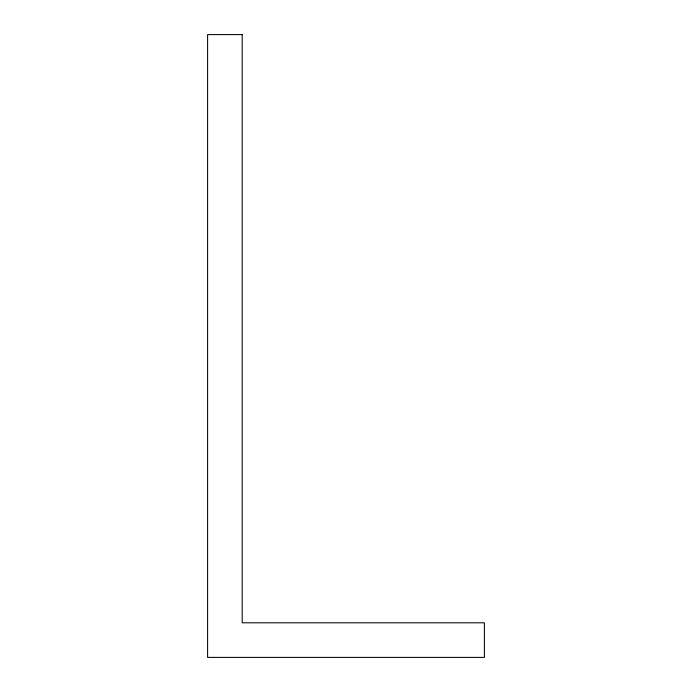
<?xml version="1.0" encoding="UTF-8"?>
<svg xmlns="http://www.w3.org/2000/svg" width="692" height="692" viewBox="0 0 692 692"><rect width="100%" height="100%" fill="white"/><g stroke="black" fill="none" stroke-linecap="round" stroke-linejoin="round"><path stroke-width="1.04" d="M242.2 34.6L207.6 34.6L207.6 657.4L484.4 657.4L484.4 622.8L242.2 622.8L242.2 34.6"/></g></svg>
